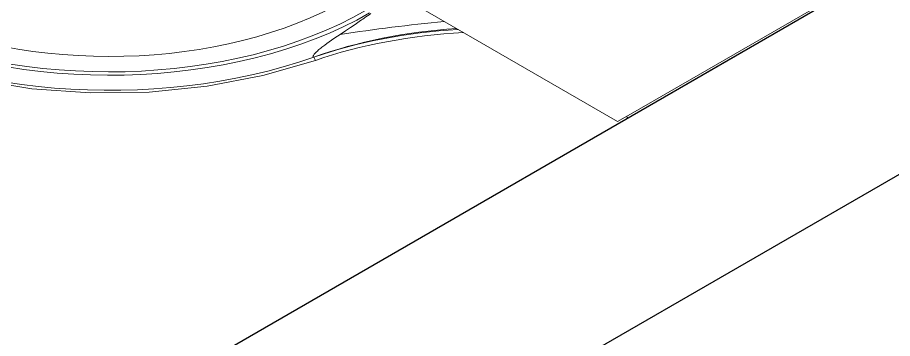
# Model space of a CAD drawing. Header units: millimetres. Extents: x 474.7 to 528.3, y 13.1 to 23.5.
# Drawn here: x 481.4315 to 481.5321, y 15.3886 to 15.4255 of the extents above; entities that cross this region are included whole.
import ezdxf

# ---------------------------------------------------------------- set-up
doc = ezdxf.new("R2010")
doc.units = ezdxf.units.MM
doc.header["$LTSCALE"] = 2.5
doc.layers.add('I-ARQ', color=8, linetype='Continuous')

msp = doc.modelspace()

# ---------------------------------------------------------------- linework, layer by layer
at = {"layer": 'I-ARQ', "extrusion": (0, 0.816497, 0.57735)}
for p, q in [((481.0129, 15.13176, 10.50777), (481.8685, 15.62574, 9.80918)), ((481.03411, 15.11951, 10.5251), (481.88971, 15.61349, 9.8265))]:
    msp.add_line(p, q, dxfattribs=at)
at = {"layer": 'I-ARQ', "lineweight": 5}
for points, knots in [([(481.46554, 15.4209, 10.09887), (481.44713, 15.41444, 10.108), (481.42338, 15.41637, 10.10528), (481.40875, 15.4255, 10.09237), (481.40875, 15.4255, 10.09237), (481.39412, 15.43463, 10.07945), (481.39264, 15.44844, 10.05991), (481.40522, 15.45854, 10.04563)], [0, 0, 0, 0, 0.5, 0.5, 0.5, 0.5, 1, 1, 1, 1]), ([(481.47195, 15.42599, 10.09167), (481.45636, 15.41698, 10.1044), (481.43141, 15.4164, 10.10523), (481.41461, 15.42465, 10.09357), (481.41461, 15.42465, 10.09357), (481.3978, 15.43289, 10.08191), (481.39478, 15.4472, 10.06167), (481.40765, 15.45754, 10.04706)], [0, 0, 0, 0, 0.5, 0.5, 0.5, 0.5, 1, 1, 1, 1]), ([(481.47148, 15.42626, 10.09129), (481.4562, 15.41744, 10.10376), (481.43178, 15.41682, 10.10463), (481.41524, 15.42484, 10.09329), (481.41524, 15.42484, 10.09329), (481.39869, 15.43286, 10.08196), (481.3955, 15.44685, 10.06217), (481.40789, 15.45707, 10.04772)], [0, 0, 0, 0, 0.5, 0.5, 0.5, 0.5, 1, 1, 1, 1]), ([(481.46931, 15.42751, 10.08952), (481.45516, 15.41934, 10.10108), (481.43254, 15.41877, 10.10188), (481.4172, 15.42619, 10.09138), (481.4172, 15.42619, 10.09138), (481.40187, 15.43362, 10.08087), (481.39891, 15.44659, 10.06254), (481.41039, 15.45605, 10.04916)], [0, 0, 0, 0, 0.5, 0.5, 0.5, 0.5, 1, 1, 1, 1]), ([(481.46856, 15.42351, 10.09518), (481.46856, 15.42351, 10.09518), (481.46917, 15.42391, 10.09461), (481.46917, 15.42391, 10.09461), (481.46917, 15.42391, 10.09461), (481.46917, 15.42391, 10.09461), (481.46976, 15.4243, 10.09405), (481.46976, 15.4243, 10.09405), (481.46976, 15.4243, 10.09405), (481.46976, 15.4243, 10.09405), (481.47029, 15.42467, 10.09354), (481.47029, 15.42467, 10.09354), (481.47029, 15.42467, 10.09354), (481.47029, 15.42467, 10.09354), (481.47076, 15.42499, 10.09308), (481.47076, 15.42499, 10.09308), (481.47076, 15.42499, 10.09308), (481.47076, 15.42499, 10.09308), (481.47102, 15.42518, 10.09282), (481.47102, 15.42518, 10.09282), (481.47102, 15.42518, 10.09282), (481.47102, 15.42518, 10.09282), (481.47116, 15.42527, 10.09269), (481.47116, 15.42527, 10.09269), (481.47116, 15.42527, 10.09269), (481.47116, 15.42527, 10.09269), (481.47134, 15.4254, 10.0925), (481.47134, 15.4254, 10.0925), (481.47134, 15.4254, 10.0925), (481.47134, 15.4254, 10.0925), (481.47152, 15.42553, 10.09232), (481.47152, 15.42553, 10.09232), (481.47152, 15.42553, 10.09232), (481.47152, 15.42553, 10.09232), (481.47171, 15.42566, 10.09214), (481.47171, 15.42566, 10.09214), (481.47171, 15.42566, 10.09214), (481.47171, 15.42566, 10.09214), (481.47189, 15.42578, 10.09196), (481.47189, 15.42578, 10.09196), (481.47189, 15.42578, 10.09196), (481.47189, 15.42578, 10.09196), (481.47208, 15.42591, 10.09178), (481.47208, 15.42591, 10.09178)], [0, 0, 0, 0, 0.090909, 0.090909, 0.090909, 0.090909, 0.181818, 0.181818, 0.181818, 0.181818, 0.272727, 0.272727, 0.272727, 0.272727, 0.363636, 0.363636, 0.363636, 0.363636, 0.454545, 0.454545, 0.454545, 0.454545, 0.545455, 0.545455, 0.545455, 0.545455, 0.636364, 0.636364, 0.636364, 0.636364, 0.727273, 0.727273, 0.727273, 0.727273, 0.818182, 0.818182, 0.818182, 0.818182, 0.909091, 0.909091, 0.909091, 0.909091, 1, 1, 1, 1]), ([(481.46572, 15.42053, 10.09939), (481.46572, 15.42053, 10.09939), (481.45968, 15.41879, 10.10186), (481.45968, 15.41879, 10.10186), (481.45968, 15.41879, 10.10186), (481.45968, 15.41879, 10.10186), (481.45326, 15.41757, 10.10358), (481.45326, 15.41757, 10.10358), (481.45326, 15.41757, 10.10358), (481.45326, 15.41757, 10.10358), (481.4466, 15.4169, 10.10452), (481.4466, 15.4169, 10.10452), (481.4466, 15.4169, 10.10452), (481.4466, 15.4169, 10.10452), (481.43984, 15.41681, 10.10466), (481.43984, 15.41681, 10.10466), (481.43984, 15.41681, 10.10466), (481.43984, 15.41681, 10.10466), (481.43313, 15.41728, 10.10398), (481.43313, 15.41728, 10.10398), (481.43313, 15.41728, 10.10398), (481.43313, 15.41728, 10.10398), (481.42661, 15.41832, 10.10252), (481.42661, 15.41832, 10.10252), (481.42661, 15.41832, 10.10252), (481.42661, 15.41832, 10.10252), (481.42041, 15.41989, 10.10029), (481.42041, 15.41989, 10.10029), (481.42041, 15.41989, 10.10029), (481.42041, 15.41989, 10.10029), (481.41467, 15.42197, 10.09736), (481.41467, 15.42197, 10.09736), (481.41467, 15.42197, 10.09736), (481.41467, 15.42197, 10.09736), (481.40952, 15.42451, 10.09377), (481.40952, 15.42451, 10.09377)], [0, 0, 0, 0, 0.111111, 0.111111, 0.111111, 0.111111, 0.222222, 0.222222, 0.222222, 0.222222, 0.333333, 0.333333, 0.333333, 0.333333, 0.444444, 0.444444, 0.444444, 0.444444, 0.555556, 0.555556, 0.555556, 0.555556, 0.666667, 0.666667, 0.666667, 0.666667, 0.777778, 0.777778, 0.777778, 0.777778, 0.888889, 0.888889, 0.888889, 0.888889, 1, 1, 1, 1]), ([(481.52023, 15.42467, 10.09354), (481.52023, 15.42467, 10.09354), (481.52023, 15.42467, 10.09354), (481.52023, 15.42467, 10.09354), (481.52023, 15.42467, 10.09354), (481.52023, 15.42467, 10.09354), (481.52023, 15.42467, 10.09354), (481.52023, 15.42467, 10.09354), (481.52023, 15.42467, 10.09354), (481.52023, 15.42467, 10.09354), (481.52023, 15.42467, 10.09354), (481.52023, 15.42467, 10.09354), (481.52023, 15.42467, 10.09354), (481.52023, 15.42467, 10.09354), (481.52023, 15.42467, 10.09354), (481.52023, 15.42467, 10.09354), (481.52023, 15.42467, 10.09354), (481.52023, 15.42467, 10.09354), (481.52023, 15.42467, 10.09354), (481.52023, 15.42467, 10.09354), (481.52023, 15.42467, 10.09354), (481.52023, 15.42467, 10.09354), (481.52023, 15.42467, 10.09354), (481.52023, 15.42467, 10.09354), (481.52023, 15.42467, 10.09354), (481.52023, 15.42467, 10.09354), (481.52023, 15.42467, 10.09354), (481.52023, 15.42467, 10.09354), (481.52023, 15.42467, 10.09354), (481.52023, 15.42467, 10.09354), (481.52023, 15.42467, 10.09354), (481.52023, 15.42467, 10.09354), (481.52023, 15.42467, 10.09354), (481.52023, 15.42467, 10.09354), (481.52023, 15.42467, 10.09354), (481.52023, 15.42467, 10.09354)], [0, 0, 0, 0, 0.111111, 0.111111, 0.111111, 0.111111, 0.222222, 0.222222, 0.222222, 0.222222, 0.333333, 0.333333, 0.333333, 0.333333, 0.444444, 0.444444, 0.444444, 0.444444, 0.555556, 0.555556, 0.555556, 0.555556, 0.666667, 0.666667, 0.666667, 0.666667, 0.777778, 0.777778, 0.777778, 0.777778, 0.888889, 0.888889, 0.888889, 0.888889, 1, 1, 1, 1]), ([(481.46554, 15.42091, 10.09885), (481.46554, 15.42091, 10.09885), (481.46552, 15.42091, 10.09885), (481.46552, 15.42091, 10.09885), (481.46552, 15.42091, 10.09885), (481.46552, 15.42091, 10.09885), (481.4655, 15.42092, 10.09885), (481.4655, 15.42092, 10.09885), (481.4655, 15.42092, 10.09885), (481.4655, 15.42092, 10.09885), (481.46548, 15.42092, 10.09884), (481.46548, 15.42092, 10.09884), (481.46548, 15.42092, 10.09884), (481.46548, 15.42092, 10.09884), (481.46547, 15.42093, 10.09883), (481.46547, 15.42093, 10.09883), (481.46547, 15.42093, 10.09883), (481.46547, 15.42093, 10.09883), (481.46546, 15.42094, 10.09881), (481.46546, 15.42094, 10.09881), (481.46546, 15.42094, 10.09881), (481.46546, 15.42094, 10.09881), (481.46545, 15.42095, 10.0988), (481.46545, 15.42095, 10.0988), (481.46545, 15.42095, 10.0988), (481.46545, 15.42095, 10.0988), (481.46545, 15.42096, 10.09878), (481.46545, 15.42096, 10.09878), (481.46545, 15.42096, 10.09878), (481.46545, 15.42096, 10.09878), (481.46544, 15.42098, 10.09876), (481.46544, 15.42098, 10.09876), (481.46544, 15.42098, 10.09876), (481.46544, 15.42098, 10.09876), (481.46545, 15.421, 10.09873), (481.46545, 15.421, 10.09873), (481.46545, 15.421, 10.09873), (481.46545, 15.421, 10.09873), (481.46545, 15.42102, 10.0987), (481.46545, 15.42102, 10.0987), (481.46545, 15.42102, 10.0987), (481.46545, 15.42102, 10.0987), (481.46546, 15.42104, 10.09867), (481.46546, 15.42104, 10.09867), (481.46546, 15.42104, 10.09867), (481.46546, 15.42104, 10.09867), (481.46547, 15.42106, 10.09864), (481.46547, 15.42106, 10.09864), (481.46547, 15.42106, 10.09864), (481.46547, 15.42106, 10.09864), (481.46548, 15.42109, 10.0986), (481.46548, 15.42109, 10.0986), (481.46548, 15.42109, 10.0986), (481.46548, 15.42109, 10.0986), (481.46549, 15.42111, 10.09856), (481.46549, 15.42111, 10.09856), (481.46549, 15.42111, 10.09856), (481.46549, 15.42111, 10.09856), (481.46553, 15.42117, 10.09848), (481.46553, 15.42117, 10.09848), (481.46553, 15.42117, 10.09848), (481.46553, 15.42117, 10.09848), (481.46558, 15.42124, 10.09839), (481.46558, 15.42124, 10.09839), (481.46558, 15.42124, 10.09839), (481.46558, 15.42124, 10.09839), (481.46564, 15.42131, 10.09829), (481.46564, 15.42131, 10.09829), (481.46564, 15.42131, 10.09829), (481.46564, 15.42131, 10.09829), (481.4657, 15.42138, 10.09819), (481.4657, 15.42138, 10.09819), (481.4657, 15.42138, 10.09819), (481.4657, 15.42138, 10.09819), (481.46578, 15.42145, 10.09808), (481.46578, 15.42145, 10.09808), (481.46578, 15.42145, 10.09808), (481.46578, 15.42145, 10.09808), (481.46586, 15.42153, 10.09797), (481.46586, 15.42153, 10.09797), (481.46586, 15.42153, 10.09797), (481.46586, 15.42153, 10.09797), (481.46595, 15.42161, 10.09786), (481.46595, 15.42161, 10.09786), (481.46595, 15.42161, 10.09786), (481.46595, 15.42161, 10.09786), (481.46604, 15.4217, 10.09774), (481.46604, 15.4217, 10.09774), (481.46604, 15.4217, 10.09774), (481.46604, 15.4217, 10.09774), (481.46613, 15.42178, 10.09762), (481.46613, 15.42178, 10.09762), (481.46613, 15.42178, 10.09762), (481.46613, 15.42178, 10.09762), (481.46624, 15.42186, 10.0975), (481.46624, 15.42186, 10.0975), (481.46624, 15.42186, 10.0975), (481.46624, 15.42186, 10.0975), (481.46634, 15.42195, 10.09738), (481.46634, 15.42195, 10.09738), (481.46634, 15.42195, 10.09738), (481.46634, 15.42195, 10.09738), (481.46645, 15.42204, 10.09726), (481.46645, 15.42204, 10.09726), (481.46645, 15.42204, 10.09726), (481.46645, 15.42204, 10.09726), (481.46656, 15.42212, 10.09714), (481.46656, 15.42212, 10.09714), (481.46656, 15.42212, 10.09714), (481.46656, 15.42212, 10.09714), (481.4668, 15.4223, 10.09688), (481.4668, 15.4223, 10.09688), (481.4668, 15.4223, 10.09688), (481.4668, 15.4223, 10.09688), (481.46705, 15.42248, 10.09663), (481.46705, 15.42248, 10.09663), (481.46705, 15.42248, 10.09663), (481.46705, 15.42248, 10.09663), (481.4673, 15.42266, 10.09638), (481.4673, 15.42266, 10.09638), (481.4673, 15.42266, 10.09638), (481.4673, 15.42266, 10.09638), (481.46757, 15.42285, 10.09612), (481.46757, 15.42285, 10.09612), (481.46757, 15.42285, 10.09612), (481.46757, 15.42285, 10.09612), (481.46784, 15.42303, 10.09585), (481.46784, 15.42303, 10.09585), (481.46784, 15.42303, 10.09585), (481.46784, 15.42303, 10.09585), (481.46826, 15.42332, 10.09545), (481.46826, 15.42332, 10.09545), (481.46826, 15.42332, 10.09545), (481.46826, 15.42332, 10.09545), (481.46856, 15.42351, 10.09518), (481.46856, 15.42351, 10.09518)], [0, 0, 0, 0, 0.029412, 0.029412, 0.029412, 0.029412, 0.058824, 0.058824, 0.058824, 0.058824, 0.088235, 0.088235, 0.088235, 0.088235, 0.117647, 0.117647, 0.117647, 0.117647, 0.147059, 0.147059, 0.147059, 0.147059, 0.176471, 0.176471, 0.176471, 0.176471, 0.205882, 0.205882, 0.205882, 0.205882, 0.235294, 0.235294, 0.235294, 0.235294, 0.264706, 0.264706, 0.264706, 0.264706, 0.294118, 0.294118, 0.294118, 0.294118, 0.323529, 0.323529, 0.323529, 0.323529, 0.352941, 0.352941, 0.352941, 0.352941, 0.382353, 0.382353, 0.382353, 0.382353, 0.411765, 0.411765, 0.411765, 0.411765, 0.441176, 0.441176, 0.441176, 0.441176, 0.470588, 0.470588, 0.470588, 0.470588, 0.5, 0.5, 0.5, 0.5, 0.529412, 0.529412, 0.529412, 0.529412, 0.558824, 0.558824, 0.558824, 0.558824, 0.588235, 0.588235, 0.588235, 0.588235, 0.617647, 0.617647, 0.617647, 0.617647, 0.647059, 0.647059, 0.647059, 0.647059, 0.676471, 0.676471, 0.676471, 0.676471, 0.705882, 0.705882, 0.705882, 0.705882, 0.735294, 0.735294, 0.735294, 0.735294, 0.764706, 0.764706, 0.764706, 0.764706, 0.794118, 0.794118, 0.794118, 0.794118, 0.823529, 0.823529, 0.823529, 0.823529, 0.852941, 0.852941, 0.852941, 0.852941, 0.882353, 0.882353, 0.882353, 0.882353, 0.911765, 0.911765, 0.911765, 0.911765, 0.941176, 0.941176, 0.941176, 0.941176, 0.970588, 0.970588, 0.970588, 0.970588, 1, 1, 1, 1]), ([(481.46554, 15.4209, 10.09887), (481.46554, 15.4209, 10.09887), (481.46555, 15.42091, 10.09886), (481.46555, 15.42091, 10.09886), (481.46555, 15.42091, 10.09886), (481.46555, 15.42091, 10.09886), (481.46555, 15.42091, 10.09886), (481.46555, 15.42091, 10.09886), (481.46555, 15.42091, 10.09886), (481.46555, 15.42091, 10.09886), (481.46555, 15.42091, 10.09885), (481.46555, 15.42091, 10.09885), (481.46555, 15.42091, 10.09885), (481.46555, 15.42091, 10.09885), (481.46555, 15.42091, 10.09885), (481.46555, 15.42091, 10.09885), (481.46555, 15.42091, 10.09885), (481.46555, 15.42091, 10.09885), (481.46555, 15.42091, 10.09885), (481.46555, 15.42091, 10.09885), (481.46555, 15.42091, 10.09885), (481.46555, 15.42091, 10.09885), (481.46555, 15.42091, 10.09885), (481.46555, 15.42091, 10.09885), (481.46555, 15.42091, 10.09885), (481.46555, 15.42091, 10.09885), (481.46554, 15.42091, 10.09885), (481.46554, 15.42091, 10.09885), (481.46554, 15.42091, 10.09885), (481.46554, 15.42091, 10.09885), (481.46554, 15.42091, 10.09885), (481.46554, 15.42091, 10.09885)], [0, 0, 0, 0, 0.125, 0.125, 0.125, 0.125, 0.25, 0.25, 0.25, 0.25, 0.375, 0.375, 0.375, 0.375, 0.5, 0.5, 0.5, 0.5, 0.625, 0.625, 0.625, 0.625, 0.75, 0.75, 0.75, 0.75, 0.875, 0.875, 0.875, 0.875, 1, 1, 1, 1])]:
    msp.add_open_spline(points, degree=3, knots=knots, dxfattribs=at)
for points in [[(481.529, 15.42998, 10.08602), (481.529, 15.42998, 10.08602), (481.50219, 15.41451, 10.1079), (481.50219, 15.41451, 10.1079)], [(481.52823, 15.42928, 10.08701), (481.52823, 15.42928, 10.08701), (481.51494, 15.42161, 10.09786), (481.51494, 15.42161, 10.09786)], [(481.47661, 15.42726, 10.08987), (481.47661, 15.42726, 10.08987), (481.50045, 15.4135, 10.10933), (481.50045, 15.4135, 10.10933)], [(481.46554, 15.42091, 10.09885), (481.47052, 15.42268, 10.09635), (481.47611, 15.4238, 10.09476), (481.48192, 15.4242, 10.0942)], [(481.46554, 15.4209, 10.09886), (481.47059, 15.42265, 10.09639), (481.47624, 15.42374, 10.09485), (481.48209, 15.4241, 10.09434)], [(481.46856, 15.42351, 10.09518), (481.4725, 15.42411, 10.09432), (481.47649, 15.42461, 10.09361), (481.48052, 15.42501, 10.09306)], [(481.46571, 15.42053, 10.09939), (481.4709, 15.42232, 10.09686), (481.47671, 15.42341, 10.09531), (481.48273, 15.42373, 10.09486)], [(481.51494, 15.42161, 10.09786), (481.51494, 15.42161, 10.09786), (481.50166, 15.41395, 10.1087), (481.50166, 15.41395, 10.1087)], [(481.46555, 15.42091, 10.09885), (481.46555, 15.42091, 10.09885), (481.46553, 15.4209, 10.09886), (481.46553, 15.4209, 10.09886)], [(481.46555, 15.4209, 10.09886), (481.46555, 15.4209, 10.09886), (481.46553, 15.42091, 10.09885), (481.46553, 15.42091, 10.09885)], [(481.46554, 15.4209, 10.09887), (481.46554, 15.4209, 10.09887), (481.46571, 15.42053, 10.09939), (481.46571, 15.42053, 10.09939)], [(481.50381, 15.41519, 10.10694), (481.50381, 15.41519, 10.10694), (481.50966, 15.41856, 10.10217), (481.50966, 15.41856, 10.10217)], [(481.50219, 15.41451, 10.1079), (481.50219, 15.41451, 10.1079), (481.50045, 15.4135, 10.10933), (481.50045, 15.4135, 10.10933)], [(481.50166, 15.41395, 10.1087), (481.50166, 15.41395, 10.1087), (481.50144, 15.41407, 10.10852), (481.50144, 15.41407, 10.10852)]]:
    msp.add_open_spline(points, degree=3, dxfattribs=at)

doc.saveas('drawing.dxf')
